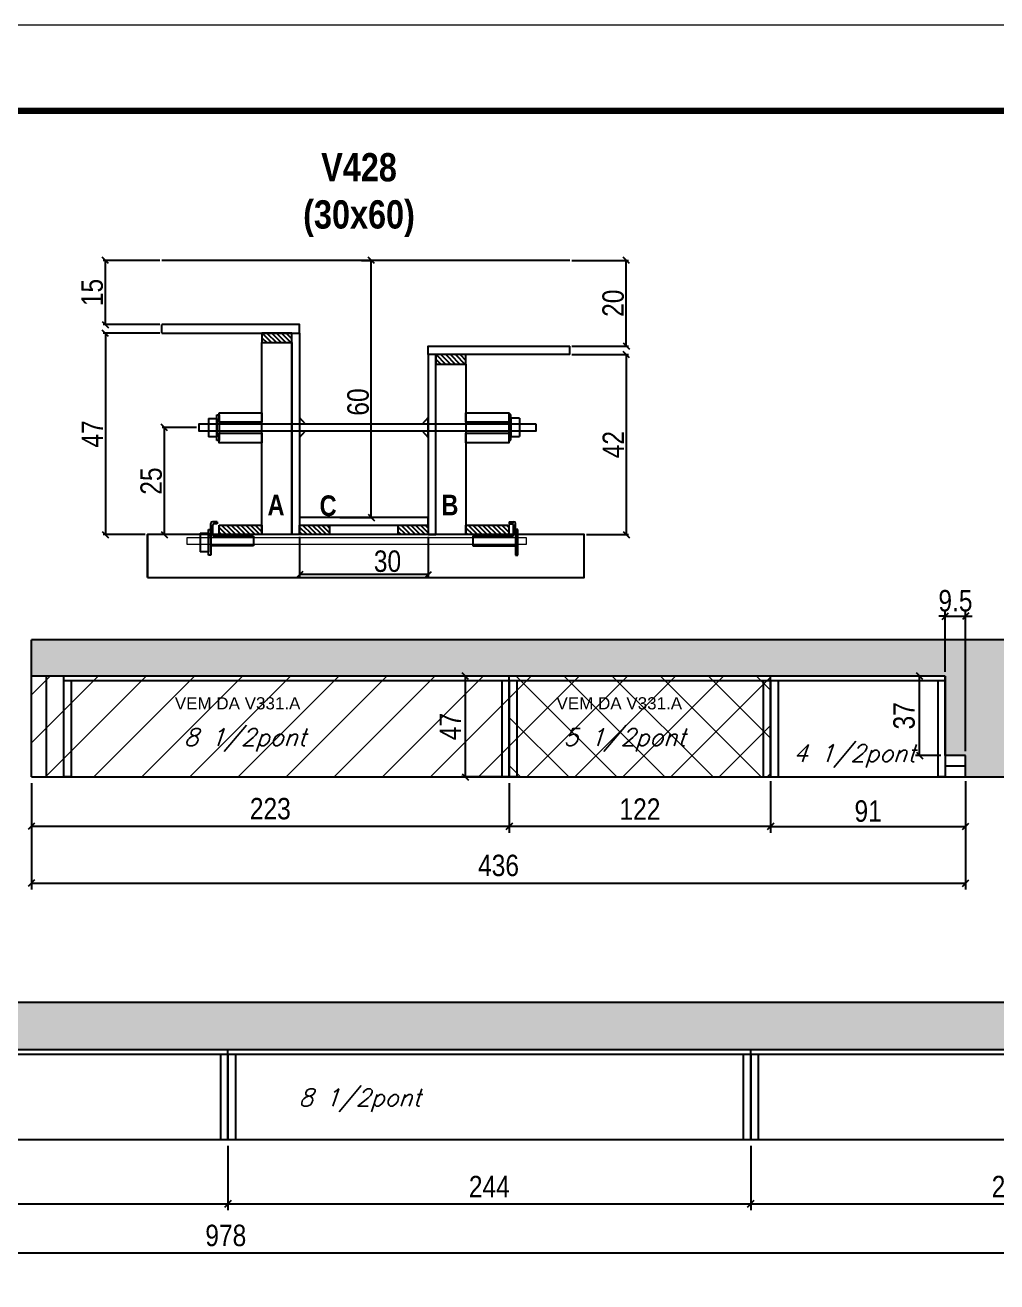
# Model space of a CAD drawing. Extents: x -3394 to 16474, y -5031 to 14397.
# Drawn here: x 6435 to 6889, y 4621 to 5208 of the extents above; entities that cross this region are included whole.
import ezdxf

# ---------------------------------------------------------------- set-up
doc = ezdxf.new("R2010")
doc.units = 0
doc.linetypes.add('DASHED', pattern=[0.75, 0.5, -0.25])
doc.layers.get('0').update_dxf_attribs({"linetype": 'CONTINUOUS'})
doc.layers.get('Defpoints').update_dxf_attribs({"linetype": 'CONTINUOUS'})
for name, color, linetype in [('1HACHURA MADEIRAS', 1, 'CONTINUOUS'), ('barrote', 251, 'CONTINUOUS'), ('COTA', 241, 'CONTINUOUS'), ('detalhes', 4, 'CONTINUOUS'), ('NOMENCLATURA', 7, 'CONTINUOUS'), ('Painéis', 200, 'CONTINUOUS'), ('presilha', 1, 'CONTINUOUS'), ('SARR_2.2x10', 60, 'CONTINUOUS'), ('SARR_2.2x7', 40, 'CONTINUOUS'), ('SARR_3.5x7', 81, 'CONTINUOUS'), ('texto', 7, 'CONTINUOUS'), ('Tubo de PVC', 51, 'CONTINUOUS')]:
    doc.layers.add(name, color=color, linetype=linetype)
for name, color, linetype, lineweight in [('CONCRETO', 251, 'CONTINUOUS', 25), ('Folhas', 255, 'CONTINUOUS', 9), ('Hachura', 251, 'CONTINUOUS', 9), ('REAPROVEITAMENTO', 251, 'CONTINUOUS', 9), ('SARRAFO DE PRESSAO', 251, 'DASHED', 9), ('SCO-___-LAJ', 2, 'CONTINUOUS', 0)]:
    doc.layers.add(name, color=color, linetype=linetype, lineweight=lineweight)
doc.styles.add('ARIAL', font='arial.ttf')
doc.styles.add('COTA TECNICA', font='techl___.ttf', dxfattribs={"height": 10})
doc.styles.add('COTA TECNICA 2X', font='techl___.ttf', dxfattribs={"height": 10})
doc.styles.add('ROMANS', font='romans.shx')
doc.styles.add('TECNICA', font='techb___.ttf', dxfattribs={"height": 10})
doc.dimstyles.new('PAINEL', dxfattribs={"dimtxt": 10, "dimasz": 3, "dimexe": 3, "dimexo": 3, "dimgap": 3, "dimtad": 1, "dimdec": 1, "dimzin": 12, "dimdsep": 46, "dimtxsty": 'COTA TECNICA', "dimblk1": 'OBLIQUE', "dimblk2": 'OBLIQUE', "dimsah": 1, "dimcen": 0.9, "dimclrd": 4, "dimclre": 4, "dimclrt": 240, "dimadec": 1, "dimazin": 3, "dimtfac": 1, "dimtdec": 1, "dimtmove": 0, "dimatfit": 3, "dimfxl": 1, "dimtolj": 1, "dimtzin": 12, "dimarcsym": 0})
doc.dimstyles.new('SECAO', dxfattribs={"dimscale": 0.333333, "dimtxt": 5, "dimasz": 9, "dimexe": 3, "dimexo": 3, "dimgap": 3, "dimtad": 1, "dimdec": 1, "dimlfac": 0.5, "dimzin": 12, "dimdsep": 46, "dimtxsty": 'COTA TECNICA 2X', "dimblk1": 'OBLIQUE', "dimblk2": 'OBLIQUE', "dimsah": 1, "dimcen": 0.9, "dimclrd": 4, "dimclre": 4, "dimclrt": 240, "dimadec": 1, "dimazin": 3, "dimtfac": 1, "dimtdec": 1, "dimtmove": 0, "dimatfit": 3, "dimfxl": 1, "dimtolj": 1, "dimtzin": 12, "dimarcsym": 0})

# ---------------------------------------------------------------- blocks, each defined once
blk = doc.blocks.new('9999999999')
at = {"layer": 'Folhas'}
blk.add_lwpolyline([(98138.98, 34190.21), (99623.98, 34190.21), (99623.98, 35240.21), (98138.98, 35240.21)], close=True, dxfattribs=at)
at = {"layer": 'Folhas', "color": 30, "const_width": 3}
blk.add_lwpolyline([(98213.98, 34230.21), (99583.98, 34230.21), (99583.98, 35200.21), (98213.98, 35200.21)], close=True, dxfattribs=at)
blk = doc.blocks.new('_Oblique')
at = {"color": 0, "linetype": 'ByBlock', "lineweight": -2}
blk.add_line((-0.5, -0.5), (0.5, 0.5), dxfattribs=at)
blk = doc.blocks.new('*D757')
at = {"layer": 'COTA', "color": 4, "lineweight": -2, "transparency": 16777216}
for p, q in [((6563.31, 4969.16), (6563.31, 4950.49)), ((6623.31, 4969.16), (6623.31, 4950.49)), ((6623.31, 4951.49), (6563.31, 4951.49))]:
    blk.add_line(p, q, dxfattribs=at)
at = {"layer": 'Defpoints', "color": 0, "transparency": 16777216}
for p in [(6563.31, 4970.16), (6623.31, 4970.16), (6563.31, 4951.49)]:
    blk.add_point(p, dxfattribs=at)
at = {"layer": 'COTA', "color": 4, "lineweight": -2, "transparency": 16777216, "xscale": 3, "yscale": 3, "zscale": 3, "rotation": 180}
blk.add_blockref('_Oblique', (6563.31, 4951.49), dxfattribs=at)
at = {"layer": 'COTA', "color": 4, "lineweight": -2, "transparency": 16777216, "xscale": 3, "yscale": 3, "zscale": 3}
blk.add_blockref('_Oblique', (6623.31, 4951.49), dxfattribs=at)
at = {"layer": 'COTA', "color": 240, "transparency": 16777216, "insert": (6604.31, 4957.71), "char_height": 10, "attachment_point": 5, "style": 'COTA TECNICA 2X'}
blk.add_mtext('\\A1;30', dxfattribs=at)
blk = doc.blocks.new('PRESILHA METÁLICA 1')
at = {"layer": 'presilha'}
for p, q in [((7.5, 10.64), (7.5, 19.86)), ((12, 21), (8.64, 21)), ((9, 11.57), (9, 18.93)), ((12, 19.5), (9.57, 19.5)), ((12, 21), (12, 19.5)), ((0, 13), (6, 13)), ((0, 13), (0, 0)), ((6, 15.5), (7.5, 15.5)), ((6, -2.5), (6, 15.5)), ((6, 13), (6, 0)), ((7.5, 15.5), (7.5, -2.5)), ((37.5, 11), (9.57, 11)), ((37.5, 11), (37.5, 4.1)), ((6, 0), (0, 0)), ((37.5, 4.1), (7.5, 4.1)), ((7.5, -2.5), (6, -2.5))]:
    blk.add_line(p, q, dxfattribs=at)
for centre, radius, start, end in [((8.64, 19.86), 1.14, 90, 180), ((9.57, 18.93), 0.57, 90, 180), ((9.57, 11.57), 0.57, 180, 270)]:
    blk.add_arc(centre, radius, start, end, dxfattribs=at)
blk = doc.blocks.new('PRESILHA METÁLICA 2')
at = {"layer": 'presilha'}
for p, q in [((-5.25, 23.5), (-5.25, 22)), ((-5.25, 23.5), (-1.89, 23.5)), ((-5.25, 22), (-2.82, 22)), ((-2.25, 14.07), (-2.25, 21.43)), ((-0.75, 14.64), (-0.75, 22.36)), ((0.75, 18), (-0.75, 18)), ((-0.75, 18), (-0.75, 0)), ((0.75, 0), (0.75, 18)), ((-30.75, 13.5), (-30.75, 6.6)), ((-30.75, 13.5), (-2.82, 13.5)), ((-30.75, 6.6), (-0.75, 6.6)), ((-0.75, 0), (0.75, 0))]:
    blk.add_line(p, q, dxfattribs=at)
for centre, radius, start, end in [((-2.82, 21.43), 0.57, 0, 90), ((-1.89, 22.36), 1.14, 0, 90), ((-2.82, 14.07), 0.57, 270, 0)]:
    blk.add_arc(centre, radius, start, end, dxfattribs=at)
blk = doc.blocks.new('*D758')
at = {"layer": 'COTA', "color": 4, "lineweight": -2, "transparency": 16777216}
for p, q in [((6498.01, 5064.16), (6471.66, 5064.16)), ((6472.66, 5064.16), (6472.66, 4970.16)), ((6491.25, 4970.16), (6471.66, 4970.16))]:
    blk.add_line(p, q, dxfattribs=at)
at = {"layer": 'Defpoints', "color": 0, "transparency": 16777216}
for p in [(6499.01, 5064.16), (6472.66, 4970.16), (6492.25, 4970.16)]:
    blk.add_point(p, dxfattribs=at)
at = {"layer": 'COTA', "color": 4, "lineweight": -2, "transparency": 16777216, "xscale": 3, "yscale": 3, "zscale": 3}
for p, rotation in [((6472.66, 5064.16), 90), ((6472.66, 4970.16), 270)]:
    blk.add_blockref('_Oblique', p, dxfattribs=dict(at, rotation=rotation))
at = {"layer": 'COTA', "color": 240, "transparency": 16777216, "insert": (6466.58, 5017.16), "char_height": 10, "attachment_point": 5, "rotation": 90, "style": 'COTA TECNICA 2X'}
blk.add_mtext('\\A1;47', dxfattribs=at)
blk = doc.blocks.new('*D759')
at = {"layer": 'COTA', "color": 4, "lineweight": -2, "transparency": 16777216}
for p, q in [((6592.14, 5098.16), (6597.73, 5098.16)), ((6596.73, 4978.16), (6596.73, 5098.16)), ((6582.03, 4978.16), (6597.73, 4978.16))]:
    blk.add_line(p, q, dxfattribs=at)
at = {"layer": 'Defpoints', "color": 0, "transparency": 16777216}
for p in [(6591.14, 5098.16), (6596.73, 5098.16), (6581.03, 4978.16)]:
    blk.add_point(p, dxfattribs=at)
at = {"layer": 'COTA', "color": 4, "lineweight": -2, "transparency": 16777216, "xscale": 3, "yscale": 3, "zscale": 3}
for p, rotation in [((6596.73, 5098.16), 90), ((6596.73, 4978.16), 270)]:
    blk.add_blockref('_Oblique', p, dxfattribs=dict(at, rotation=rotation))
at = {"layer": 'COTA', "color": 240, "transparency": 16777216, "insert": (6590.63, 5032.05), "char_height": 10, "attachment_point": 5, "rotation": 90, "style": 'COTA TECNICA 2X'}
blk.add_mtext('\\A1;60', dxfattribs=at)
blk = doc.blocks.new('*D760')
at = {"layer": 'COTA', "color": 4, "lineweight": -2, "transparency": 16777216}
for p, q in [((6498.01, 5098.16), (6471.66, 5098.16)), ((6472.66, 5068.16), (6472.66, 5098.16)), ((6498.01, 5068.16), (6471.66, 5068.16))]:
    blk.add_line(p, q, dxfattribs=at)
at = {"layer": 'Defpoints', "color": 0, "transparency": 16777216}
for p in [(6472.66, 5098.16), (6499.01, 5098.16), (6499.01, 5068.16)]:
    blk.add_point(p, dxfattribs=at)
at = {"layer": 'COTA', "color": 4, "lineweight": -2, "transparency": 16777216, "xscale": 3, "yscale": 3, "zscale": 3}
for p, rotation in [((6472.66, 5098.16), 90), ((6472.66, 5068.16), 270)]:
    blk.add_blockref('_Oblique', p, dxfattribs=dict(at, rotation=rotation))
at = {"layer": 'COTA', "color": 240, "transparency": 16777216, "insert": (6466.55, 5083.16), "char_height": 10, "attachment_point": 5, "rotation": 90, "style": 'COTA TECNICA 2X'}
blk.add_mtext('\\A1;15', dxfattribs=at)
blk = doc.blocks.new('*D761')
at = {"layer": 'COTA', "color": 4, "lineweight": -2, "transparency": 16777216}
for p, q in [((6690.41, 5054.16), (6716.77, 5054.16)), ((6715.77, 5054.16), (6715.77, 4970.16)), ((6697.17, 4970.16), (6716.77, 4970.16))]:
    blk.add_line(p, q, dxfattribs=at)
at = {"layer": 'Defpoints', "color": 0, "transparency": 16777216}
for p in [(6689.41, 5054.16), (6696.17, 4970.16), (6715.77, 4970.16)]:
    blk.add_point(p, dxfattribs=at)
at = {"layer": 'COTA', "color": 4, "lineweight": -2, "transparency": 16777216, "xscale": 3, "yscale": 3, "zscale": 3}
for p, rotation in [((6715.77, 5054.16), 90), ((6715.77, 4970.16), 270)]:
    blk.add_blockref('_Oblique', p, dxfattribs=dict(at, rotation=rotation))
at = {"layer": 'COTA', "color": 240, "transparency": 16777216, "insert": (6709.7, 5012.16), "char_height": 10, "attachment_point": 5, "rotation": 90, "style": 'COTA TECNICA 2X'}
blk.add_mtext('\\A1;42', dxfattribs=at)
blk = doc.blocks.new('*D762')
at = {"layer": 'COTA', "color": 4, "lineweight": -2, "transparency": 16777216}
for p, q in [((6690.41, 5098.16), (6716.77, 5098.16)), ((6715.77, 5058.16), (6715.77, 5098.16)), ((6690.41, 5058.16), (6716.77, 5058.16))]:
    blk.add_line(p, q, dxfattribs=at)
at = {"layer": 'Defpoints', "color": 0, "transparency": 16777216}
for p in [(6689.41, 5098.16), (6715.77, 5098.16), (6689.41, 5058.16)]:
    blk.add_point(p, dxfattribs=at)
at = {"layer": 'COTA', "color": 4, "lineweight": -2, "transparency": 16777216, "xscale": 3, "yscale": 3, "zscale": 3}
for p, rotation in [((6715.77, 5098.16), 90), ((6715.77, 5058.16), 270)]:
    blk.add_blockref('_Oblique', p, dxfattribs=dict(at, rotation=rotation))
at = {"layer": 'COTA', "color": 240, "transparency": 16777216, "insert": (6709.67, 5078.16), "char_height": 10, "attachment_point": 5, "rotation": 90, "style": 'COTA TECNICA 2X'}
blk.add_mtext('\\A1;20', dxfattribs=at)
blk = doc.blocks.new('*D763')
at = {"layer": 'COTA', "color": 4, "lineweight": -2, "transparency": 16777216}
for p, q in [((6515.23, 5020.16), (6499.18, 5020.16)), ((6500.18, 4970.16), (6500.18, 5020.16)), ((6524.71, 4970.16), (6499.18, 4970.16))]:
    blk.add_line(p, q, dxfattribs=at)
at = {"layer": 'Defpoints', "color": 0, "transparency": 16777216}
for p in [(6500.18, 5020.16), (6516.23, 5020.16), (6525.71, 4970.16)]:
    blk.add_point(p, dxfattribs=at)
at = {"layer": 'COTA', "color": 4, "lineweight": -2, "transparency": 16777216, "xscale": 3, "yscale": 3, "zscale": 3}
for p, rotation in [((6500.18, 5020.16), 90), ((6500.18, 4970.16), 270)]:
    blk.add_blockref('_Oblique', p, dxfattribs=dict(at, rotation=rotation))
at = {"layer": 'COTA', "color": 240, "transparency": 16777216, "insert": (6494.07, 4995.16), "char_height": 10, "attachment_point": 5, "rotation": 90, "style": 'COTA TECNICA 2X'}
blk.add_mtext('\\A1;25', dxfattribs=at)
blk = doc.blocks.new('*D768')
at = {"layer": 'COTA', "color": 4, "linetype": 'ByBlock', "lineweight": -2, "transparency": 16777216}
for p, q in [((6661.13, 4854.1), (6661.13, 4831.01)), ((6783.13, 4854.1), (6783.13, 4831.01)), ((6783.13, 4834.01), (6661.13, 4834.01))]:
    blk.add_line(p, q, dxfattribs=at)
at = {"layer": 'Defpoints', "color": 0, "linetype": 'ByBlock', "transparency": 16777216}
for p in [(6661.13, 4857.1), (6783.13, 4857.1), (6661.13, 4834.01)]:
    blk.add_point(p, dxfattribs=at)
at = {"layer": 'COTA', "color": 4, "linetype": 'ByBlock', "lineweight": -2, "transparency": 16777216, "xscale": 3, "yscale": 3, "zscale": 3, "rotation": 180}
blk.add_blockref('_Oblique', (6661.13, 4834.01), dxfattribs=at)
at = {"layer": 'COTA', "color": 4, "linetype": 'ByBlock', "lineweight": -2, "transparency": 16777216, "xscale": 3, "yscale": 3, "zscale": 3}
blk.add_blockref('_Oblique', (6783.13, 4834.01), dxfattribs=at)
at = {"layer": 'COTA', "color": 240, "linetype": 'ByBlock', "transparency": 16777216, "insert": (6722.13, 4842.06), "char_height": 10, "attachment_point": 5, "style": 'COTA TECNICA'}
blk.add_mtext('\\A1;122', dxfattribs=at)
blk = doc.blocks.new('*D769')
at = {"layer": 'COTA', "color": 4, "linetype": 'ByBlock', "lineweight": -2, "transparency": 16777216}
for p, q in [((6438.13, 4854.1), (6438.13, 4831.01)), ((6661.13, 4854.1), (6661.13, 4831.01)), ((6661.13, 4834.01), (6438.13, 4834.01))]:
    blk.add_line(p, q, dxfattribs=at)
at = {"layer": 'Defpoints', "color": 0, "linetype": 'ByBlock', "transparency": 16777216}
for p in [(6438.13, 4857.1), (6661.13, 4857.1), (6438.13, 4834.01)]:
    blk.add_point(p, dxfattribs=at)
at = {"layer": 'COTA', "color": 4, "linetype": 'ByBlock', "lineweight": -2, "transparency": 16777216, "xscale": 3, "yscale": 3, "zscale": 3, "rotation": 180}
blk.add_blockref('_Oblique', (6438.13, 4834.01), dxfattribs=at)
at = {"layer": 'COTA', "color": 4, "linetype": 'ByBlock', "lineweight": -2, "transparency": 16777216, "xscale": 3, "yscale": 3, "zscale": 3}
blk.add_blockref('_Oblique', (6661.13, 4834.01), dxfattribs=at)
at = {"layer": 'COTA', "color": 240, "linetype": 'ByBlock', "transparency": 16777216, "insert": (6549.63, 4842.22), "char_height": 10, "attachment_point": 5, "style": 'COTA TECNICA'}
blk.add_mtext('\\A1;223', dxfattribs=at)
blk = doc.blocks.new('*D774')
at = {"layer": 'COTA', "color": 4, "lineweight": -2, "transparency": 16777216}
for p, q in [((6438.13, 4854.1), (6438.13, 4804.51)), ((6874.13, 4854.1), (6874.13, 4804.51)), ((6438.13, 4807.51), (6874.13, 4807.51))]:
    blk.add_line(p, q, dxfattribs=at)
at = {"layer": 'Defpoints', "color": 0, "transparency": 16777216}
for p in [(6438.13, 4857.1), (6874.13, 4857.1), (6874.13, 4807.51)]:
    blk.add_point(p, dxfattribs=at)
at = {"layer": 'COTA', "color": 4, "lineweight": -2, "transparency": 16777216, "xscale": 3, "yscale": 3, "zscale": 3, "rotation": 180}
blk.add_blockref('_Oblique', (6438.13, 4807.51), dxfattribs=at)
at = {"layer": 'COTA', "color": 4, "lineweight": -2, "transparency": 16777216, "xscale": 3, "yscale": 3, "zscale": 3}
blk.add_blockref('_Oblique', (6874.13, 4807.51), dxfattribs=at)
at = {"layer": 'COTA', "color": 240, "transparency": 16777216, "insert": (6656.13, 4815.72), "char_height": 10, "attachment_point": 5, "style": 'COTA TECNICA'}
blk.add_mtext('\\A1;436', dxfattribs=at)
blk = doc.blocks.new('*D772')
at = {"layer": 'COTA', "color": 4, "linetype": 'Continuous', "lineweight": -2, "transparency": 16777216}
for p, q in [((6659.13, 4904.1), (6638.67, 4904.1)), ((6640.67, 4857.1), (6640.67, 4904.1)), ((6659.13, 4857.1), (6638.67, 4857.1))]:
    blk.add_line(p, q, dxfattribs=at)
at = {"layer": 'Defpoints', "color": 0, "linetype": 'Continuous', "transparency": 16777216}
for p in [(6640.67, 4904.1), (6661.13, 4904.1), (6661.13, 4857.1)]:
    blk.add_point(p, dxfattribs=at)
at = {"layer": 'COTA', "color": 4, "linetype": 'Continuous', "lineweight": -2, "transparency": 16777216, "xscale": 3, "yscale": 3, "zscale": 3}
for p, rotation in [((6640.67, 4904.1), 90), ((6640.67, 4857.1), 270)]:
    blk.add_blockref('_Oblique', p, dxfattribs=dict(at, rotation=rotation))
at = {"layer": 'COTA', "color": 240, "linetype": 'Continuous', "transparency": 16777216, "insert": (6633.59, 4880.6), "char_height": 10, "attachment_point": 5, "rotation": 90, "style": 'COTA TECNICA'}
blk.add_mtext('\\A1;47', dxfattribs=at)
blk = doc.blocks.new('*D778')
at = {"layer": 'COTA', "color": 4, "linetype": 'Continuous', "lineweight": -2, "transparency": 16777216}
for p, q in [((6864.63, 4906.1), (6864.63, 4934.12)), ((6874.13, 4869.1), (6874.13, 4934.12)), ((6864.63, 4932.12), (6861.63, 4932.12)), ((6864.63, 4932.12), (6874.13, 4932.12)), ((6874.13, 4932.12), (6877.13, 4932.12))]:
    blk.add_line(p, q, dxfattribs=at)
at = {"layer": 'Defpoints', "color": 0, "linetype": 'Continuous', "transparency": 16777216}
for p in [(6874.13, 4932.12), (6864.63, 4904.1), (6874.13, 4867.1)]:
    blk.add_point(p, dxfattribs=at)
at = {"layer": 'COTA', "color": 4, "linetype": 'Continuous', "lineweight": -2, "transparency": 16777216, "xscale": 3, "yscale": 3, "zscale": 3}
blk.add_blockref('_Oblique', (6864.63, 4932.12), dxfattribs=at)
at = {"layer": 'COTA', "color": 4, "linetype": 'Continuous', "lineweight": -2, "transparency": 16777216, "xscale": 3, "yscale": 3, "zscale": 3, "rotation": 180}
blk.add_blockref('_Oblique', (6874.13, 4932.12), dxfattribs=at)
at = {"layer": 'COTA', "color": 240, "linetype": 'Continuous', "transparency": 16777216, "insert": (6869.38, 4939.26), "char_height": 10, "attachment_point": 5, "style": 'COTA TECNICA'}
blk.add_mtext('\\A1;9.5', dxfattribs=at)
blk = doc.blocks.new('*D787')
at = {"layer": 'COTA', "color": 4, "linetype": 'Continuous', "lineweight": -2, "transparency": 16777216}
for p, q in [((6862.63, 4904.1), (6850.66, 4904.1)), ((6852.66, 4867.1), (6852.66, 4904.1)), ((6862.63, 4867.1), (6850.66, 4867.1))]:
    blk.add_line(p, q, dxfattribs=at)
at = {"layer": 'Defpoints', "color": 0, "linetype": 'Continuous', "transparency": 16777216}
for p in [(6852.66, 4904.1), (6864.63, 4904.1), (6864.63, 4867.1)]:
    blk.add_point(p, dxfattribs=at)
at = {"layer": 'COTA', "color": 4, "linetype": 'Continuous', "lineweight": -2, "transparency": 16777216, "xscale": 3, "yscale": 3, "zscale": 3}
for p, rotation in [((6852.66, 4904.1), 90), ((6852.66, 4867.1), 270)]:
    blk.add_blockref('_Oblique', p, dxfattribs=dict(at, rotation=rotation))
at = {"layer": 'COTA', "color": 240, "linetype": 'Continuous', "transparency": 16777216, "insert": (6845.44, 4885.6), "char_height": 10, "attachment_point": 5, "rotation": 90, "style": 'COTA TECNICA'}
blk.add_mtext('\\A1;37', dxfattribs=at)
blk = doc.blocks.new('*D790')
at = {"layer": 'COTA', "color": 4, "linetype": 'ByBlock', "lineweight": -2, "transparency": 16777216}
for p, q in [((6285.85, 4684.94), (6285.85, 4654.84)), ((6529.85, 4684.94), (6529.85, 4654.84)), ((6285.85, 4657.84), (6529.85, 4657.84))]:
    blk.add_line(p, q, dxfattribs=at)
at = {"layer": 'Defpoints', "color": 0, "linetype": 'ByBlock', "transparency": 16777216}
for p in [(6285.85, 4687.94), (6529.85, 4687.94), (6529.85, 4657.84)]:
    blk.add_point(p, dxfattribs=at)
at = {"layer": 'COTA', "color": 4, "linetype": 'ByBlock', "lineweight": -2, "transparency": 16777216, "xscale": 3, "yscale": 3, "zscale": 3, "rotation": 180}
blk.add_blockref('_Oblique', (6285.85, 4657.84), dxfattribs=at)
at = {"layer": 'COTA', "color": 4, "linetype": 'ByBlock', "lineweight": -2, "transparency": 16777216, "xscale": 3, "yscale": 3, "zscale": 3}
blk.add_blockref('_Oblique', (6529.85, 4657.84), dxfattribs=at)
at = {"layer": 'COTA', "color": 240, "linetype": 'ByBlock', "transparency": 16777216, "insert": (6407.85, 4665.91), "char_height": 10, "attachment_point": 5, "style": 'COTA TECNICA'}
blk.add_mtext('\\A1;244', dxfattribs=at)
blk = doc.blocks.new('*D791')
at = {"layer": 'COTA', "color": 4, "linetype": 'ByBlock', "lineweight": -2, "transparency": 16777216}
for p, q in [((6039.85, 4684.94), (6039.85, 4631.92)), ((7017.85, 4684.94), (7017.85, 4631.92)), ((6039.85, 4634.92), (7017.85, 4634.92))]:
    blk.add_line(p, q, dxfattribs=at)
at = {"layer": 'Defpoints', "color": 0, "linetype": 'ByBlock', "transparency": 16777216}
for p in [(6039.85, 4687.94), (7017.85, 4687.94), (7017.85, 4634.92)]:
    blk.add_point(p, dxfattribs=at)
at = {"layer": 'COTA', "color": 4, "linetype": 'ByBlock', "lineweight": -2, "transparency": 16777216, "xscale": 3, "yscale": 3, "zscale": 3, "rotation": 180}
blk.add_blockref('_Oblique', (6039.85, 4634.92), dxfattribs=at)
at = {"layer": 'COTA', "color": 4, "linetype": 'ByBlock', "lineweight": -2, "transparency": 16777216, "xscale": 3, "yscale": 3, "zscale": 3}
blk.add_blockref('_Oblique', (7017.85, 4634.92), dxfattribs=at)
at = {"layer": 'COTA', "color": 240, "linetype": 'ByBlock', "transparency": 16777216, "insert": (6528.85, 4643.03), "char_height": 10, "attachment_point": 5, "style": 'COTA TECNICA'}
blk.add_mtext('\\A1;978', dxfattribs=at)
blk = doc.blocks.new('*D792')
at = {"layer": 'COTA', "color": 4, "linetype": 'ByBlock', "lineweight": -2, "transparency": 16777216}
for p, q in [((6773.85, 4684.94), (6773.85, 4654.84)), ((7017.85, 4672.69), (7017.85, 4654.84)), ((6773.85, 4657.84), (7017.85, 4657.84))]:
    blk.add_line(p, q, dxfattribs=at)
at = {"layer": 'Defpoints', "color": 0, "linetype": 'ByBlock', "transparency": 16777216}
for p in [(6773.85, 4687.94), (7017.85, 4675.69), (7017.85, 4657.84)]:
    blk.add_point(p, dxfattribs=at)
at = {"layer": 'COTA', "color": 4, "linetype": 'ByBlock', "lineweight": -2, "transparency": 16777216, "xscale": 3, "yscale": 3, "zscale": 3, "rotation": 180}
blk.add_blockref('_Oblique', (6773.85, 4657.84), dxfattribs=at)
at = {"layer": 'COTA', "color": 4, "linetype": 'ByBlock', "lineweight": -2, "transparency": 16777216, "xscale": 3, "yscale": 3, "zscale": 3}
blk.add_blockref('_Oblique', (7017.85, 4657.84), dxfattribs=at)
at = {"layer": 'COTA', "color": 240, "linetype": 'ByBlock', "transparency": 16777216, "insert": (6895.85, 4665.91), "char_height": 10, "attachment_point": 5, "style": 'COTA TECNICA'}
blk.add_mtext('\\A1;244', dxfattribs=at)
blk = doc.blocks.new('*D793')
at = {"layer": 'COTA', "color": 4, "linetype": 'ByBlock', "lineweight": -2, "transparency": 16777216}
for p, q in [((6529.85, 4684.94), (6529.85, 4654.84)), ((6773.85, 4684.94), (6773.85, 4654.84)), ((6529.85, 4657.84), (6773.85, 4657.84))]:
    blk.add_line(p, q, dxfattribs=at)
at = {"layer": 'Defpoints', "color": 0, "linetype": 'ByBlock', "transparency": 16777216}
for p in [(6529.85, 4687.94), (6773.85, 4687.94), (6773.85, 4657.84)]:
    blk.add_point(p, dxfattribs=at)
at = {"layer": 'COTA', "color": 4, "linetype": 'ByBlock', "lineweight": -2, "transparency": 16777216, "xscale": 3, "yscale": 3, "zscale": 3, "rotation": 180}
blk.add_blockref('_Oblique', (6529.85, 4657.84), dxfattribs=at)
at = {"layer": 'COTA', "color": 4, "linetype": 'ByBlock', "lineweight": -2, "transparency": 16777216, "xscale": 3, "yscale": 3, "zscale": 3}
blk.add_blockref('_Oblique', (6773.85, 4657.84), dxfattribs=at)
at = {"layer": 'COTA', "color": 240, "linetype": 'ByBlock', "transparency": 16777216, "insert": (6651.85, 4665.91), "char_height": 10, "attachment_point": 5, "style": 'COTA TECNICA'}
blk.add_mtext('\\A1;244', dxfattribs=at)
blk = doc.blocks.new('*D809')
at = {"layer": 'COTA', "color": 4, "linetype": 'Continuous', "lineweight": -2, "transparency": 16777216}
for p, q in [((6783.13, 4855.1), (6783.13, 4832.01)), ((6874.13, 4855.1), (6874.13, 4832.01)), ((6783.13, 4834.01), (6874.13, 4834.01))]:
    blk.add_line(p, q, dxfattribs=at)
at = {"layer": 'Defpoints', "color": 0, "linetype": 'Continuous', "transparency": 16777216}
for p in [(6783.13, 4857.1), (6874.13, 4857.1), (6874.13, 4834.01)]:
    blk.add_point(p, dxfattribs=at)
at = {"layer": 'COTA', "color": 4, "linetype": 'Continuous', "lineweight": -2, "transparency": 16777216, "xscale": 3, "yscale": 3, "zscale": 3, "rotation": 180}
blk.add_blockref('_Oblique', (6783.13, 4834.01), dxfattribs=at)
at = {"layer": 'COTA', "color": 4, "linetype": 'Continuous', "lineweight": -2, "transparency": 16777216, "xscale": 3, "yscale": 3, "zscale": 3}
blk.add_blockref('_Oblique', (6874.13, 4834.01), dxfattribs=at)
at = {"layer": 'COTA', "color": 240, "linetype": 'Continuous', "transparency": 16777216, "insert": (6828.63, 4841.09), "char_height": 10, "attachment_point": 5, "style": 'COTA TECNICA'}
blk.add_mtext('\\A1;91', dxfattribs=at)

msp = doc.modelspace()

# ---------------------------------------------------------------- hatches: boundary and pattern name
at = {"layer": 'COTA', "linetype": 'Continuous'}
h = msp.add_hatch(dxfattribs=at)
h.set_pattern_fill('AR-CONC', color=256, scale=0.05)
h.set_pattern_definition([(50, (0, 994.159), (9.1092334, -0.796954), [0.9525, -10.4775]), (355, (0, 994.159), (-1.762171, 9.552842), [0.762, -8.382029]), (100.45144, (0.759, 994.093), (7.347062, 8.755888), [0.8095, -8.904512]), (46.1842, (0, 996.699), (13.553952, -2.102116), [1.42875, -15.71625]), (96.63556, (1.13, 996.524), (11.870207, 12.371306), [1.21425, -13.35678]), (351.18415, (0, 996.699), (11.870207, 12.371306), [1.142998, -12.572987]), (21, (1.27, 996.064), (7.5807196, -5.11326), [0.9525, -10.4775]), (326, (1.27, 996.064), (3.090101, 9.209398), [0.762, -8.382]), (71.45144, (1.902, 995.638), (10.670821, 4.096138), [0.8095, -8.904497]), (37.5, (0, 994.1592), (0.1544302, 4.227752), [0, -8.2804, 0, -8.509, 0, -8.41375]), (7.5, (0, 994.1592), (3.3409831, 5.0090287), [0, -4.8514, 0, -8.0899, 0, -3.20675]), (327.5, (-2.832, 994.1592), (6.7795298, -0.2864372), [0, -3.175, 0, -9.906, 0, -13.1445]), (317.5, (-4.102, 994.159), (7.406459, 1.2713246), [0, -4.1275, 0, -6.5786, 0, -9.3345])])
h.paths.add_polyline_path([(6912.35, 4904.1), (7183.85, 4904.1), (7183.85, 4921.1), (6438.13, 4921.1), (6438.13, 4904.1), (6864.63, 4904.1), (6864.63, 4867.1), (6874.13, 4867.1), (6874.13, 4857.1), (6902.85, 4857.1), (6902.85, 4867.1), (6912.35, 4867.1)])
h = msp.add_hatch(dxfattribs=at)
h.set_pattern_fill('AR-CONC', color=256, scale=0.05)
h.set_pattern_definition([(50, (0, 1035.7086), (9.1092334, -0.796954), [0.9525, -10.4775]), (355, (0, 1035.709), (-1.762171, 9.552842), [0.762, -8.382029]), (100.45144, (0.759, 1035.642), (7.347062, 8.755888), [0.8095, -8.904512]), (46.1842, (0, 1038.249), (13.553952, -2.102116), [1.42875, -15.71625]), (96.63556, (1.13, 1038.073), (11.870207, 12.371306), [1.21425, -13.35678]), (351.18415, (0, 1038.249), (11.870207, 12.371306), [1.142998, -12.572987]), (21, (1.27, 1037.6136), (7.5807196, -5.11326), [0.9525, -10.4775]), (326, (1.27, 1037.614), (3.090101, 9.209398), [0.762, -8.382]), (71.45144, (1.902, 1037.1875), (10.670821, 4.096138), [0.8095, -8.904497]), (37.5, (0, 1035.7086), (0.1544302, 4.227752), [0, -8.2804, 0, -8.509, 0, -8.41375]), (7.5, (0, 1035.7086), (3.340983, 5.0090287), [0, -4.8514, 0, -8.0899, 0, -3.20675]), (327.5, (-2.832, 1035.7086), (6.7795298, -0.2864372), [0, -3.175, 0, -9.906, 0, -13.1445]), (317.5, (-4.102, 1035.7086), (7.406459, 1.2713246), [0, -4.1275, 0, -6.5786, 0, -9.3345])])
h.paths.add_polyline_path([(6039.85, 4751.94), (6039.85, 4729.94), (7017.85, 4729.94), (7017.85, 4751.94)])
at = {"layer": 'Hachura', "linetype": 'ByBlock'}
h = msp.add_hatch(dxfattribs=at)
h.set_pattern_fill('ANSI37', color=256, scale=5)
h.set_pattern_definition([(45, (0, 994.16), (-11.22532, 11.22532), []), (135, (0, 994.16), (-11.22532, -11.22532), [])])
h.paths.add_polyline_path([(6783.13, 4857.1), (6783.13, 4904.1), (6661.13, 4904.1), (6661.13, 4857.1)])
at = {"layer": 'REAPROVEITAMENTO', "linetype": 'Continuous'}
h = msp.add_hatch(dxfattribs=at)
h.set_pattern_fill('ANSI31', color=256, scale=5)
h.set_pattern_definition([(45, (0, 994.16), (-11.22532, 11.22532), [])])
h.paths.add_polyline_path([(6661.13, 4857.1), (6661.13, 4904.1), (6438.13, 4904.1), (6438.13, 4857.1)])
at = {"layer": 'SARR_2.2x10'}
h = msp.add_hatch(dxfattribs=at)
h.set_pattern_fill('ANSI31', color=256, scale=0.5, angle=90)
h.set_pattern_definition([(135, (39623.5331, -118542.009), (-1.122532015, -1.122532015), [])])
h.paths.add_polyline_path([(6525.71, 4974.56), (6525.71, 4970.16), (6545.71, 4970.16), (6545.71, 4974.56)])
h = msp.add_hatch(dxfattribs=at)
h.set_pattern_fill('ANSI31', color=256, scale=0.5, angle=90)
h.set_pattern_definition([(135, (39758.7331, -118542.009), (-1.122532015, -1.122532015), [])])
h.paths.add_polyline_path([(6640.91, 4974.56), (6640.91, 4970.16), (6660.91, 4970.16), (6660.91, 4974.56)])
at = {"layer": 'SARR_2.2x7'}
h = msp.add_hatch(dxfattribs=at)
h.set_pattern_fill('ANSI31', color=256, scale=0.5, angle=90)
h.set_pattern_definition([(135, (39568.3331, -118452.409), (-1.122532015, -1.122532015), [])])
h.paths.add_polyline_path([(6545.71, 5064.16), (6545.71, 5059.76), (6559.71, 5059.76), (6559.71, 5064.16)])
h = msp.add_hatch(dxfattribs=at)
h.set_pattern_fill('ANSI31', color=256, scale=0.5, angle=90)
h.set_pattern_definition([(135, (39649.5331, -118462.409), (-1.122532015, -1.122532015), [])])
h.paths.add_polyline_path([(6626.91, 5054.16), (6626.91, 5049.76), (6640.91, 5049.76), (6640.91, 5054.16)])
h = msp.add_hatch(dxfattribs=at)
h.set_pattern_fill('ANSI31', color=256, scale=0.5, angle=90)
h.set_pattern_definition([(135, (39751.1331, -118542.009), (-1.122532015, -1.122532015), [])])
h.paths.add_polyline_path([(6563.31, 4974.56), (6563.31, 4970.16), (6577.31, 4970.16), (6577.31, 4974.56)])
h = msp.add_hatch(dxfattribs=at)
h.set_pattern_fill('ANSI31', color=256, scale=0.5, angle=90)
h.set_pattern_definition([(135, (39797.1331, -118542.009), (-1.122532015, -1.122532015), [])])
h.paths.add_polyline_path([(6609.31, 4974.56), (6609.31, 4970.16), (6623.31, 4970.16), (6623.31, 4974.56)])

# ---------------------------------------------------------------- linework, layer by layer
at = {"layer": '1HACHURA MADEIRAS', "elevation": 0}
for points in [[(6525.71, 5027.07), (6545.71, 5027.07), (6545.71, 5022.67), (6525.71, 5022.67)], [(6640.91, 5027.07), (6660.91, 5027.07), (6660.91, 5022.67), (6640.91, 5022.67)], [(6525.71, 5017.47), (6545.71, 5017.47), (6545.71, 5013.07), (6525.71, 5013.07)], [(6640.91, 5017.47), (6660.91, 5017.47), (6660.91, 5013.07), (6640.91, 5013.07)]]:
    msp.add_lwpolyline(points, close=True, dxfattribs=at)
at = {"layer": 'barrote', "elevation": 0}
msp.add_lwpolyline([(6492.25, 4950.16), (6696.17, 4950.16), (6696.17, 4970.16), (6492.25, 4970.16)], close=True, dxfattribs=at)
at = {"layer": 'CONCRETO', "linetype": 'Continuous'}
msp.add_line((6689.41, 5098.16), (6499.01, 5098.16), dxfattribs=at)
at = {"layer": 'COTA', "linetype": 'ByBlock'}
msp.add_line((7183.85, 4921.1), (6438.13, 4921.1), dxfattribs=at)
at = {"layer": 'COTA', "linetype": 'Continuous'}
for p, q in [((6874.13, 4857.1), (6902.85, 4857.1)), ((6039.85, 4751.94), (7017.85, 4751.94))]:
    msp.add_line(p, q, dxfattribs=at)
at = {"layer": 'detalhes', "color": 250}
msp.add_line((6492.25, 4950.16), (6492.25, 4970.16), dxfattribs=at)
at = {"layer": 'Painéis', "linetype": 'Continuous'}
for p, q in [((6499.01, 5064.16), (6499.01, 5068.16)), ((6689.41, 5054.16), (6689.41, 5058.16)), ((6438.13, 4904.1), (6438.13, 4921.1))]:
    msp.add_line(p, q, dxfattribs=at)
at = {"layer": 'Painéis', "linetype": 'ByBlock'}
for p, q in [((6864.63, 4904.1), (6438.13, 4904.1)), ((6438.13, 4857.1), (6438.13, 4904.1)), ((6661.13, 4857.1), (6661.13, 4904.1)), ((6783.13, 4857.1), (6783.13, 4904.1)), ((6864.63, 4867.1), (6864.63, 4904.1)), ((6874.13, 4867.1), (6864.63, 4867.1)), ((6874.13, 4857.1), (6874.13, 4867.1)), ((6438.13, 4857.1), (6874.13, 4857.1)), ((6039.85, 4729.94), (7017.85, 4729.94)), ((6529.85, 4687.94), (6529.85, 4729.94)), ((6773.85, 4687.94), (6773.85, 4729.94)), ((6039.85, 4687.94), (7017.85, 4687.94))]:
    msp.add_line(p, q, dxfattribs=at)
at = {"layer": 'Painéis', "linetype": 'Continuous', "elevation": 0}
for points in [[(6499.01, 5064.16), (6563.31, 5064.16), (6563.31, 5068.16), (6499.01, 5068.16)], [(6689.41, 5054.16), (6623.31, 5054.16), (6623.31, 5058.16), (6689.41, 5058.16)]]:
    msp.add_lwpolyline(points, dxfattribs=at)
for points in [[(6559.71, 4970.16), (6559.71, 5064.16), (6563.31, 5064.16), (6563.31, 4970.16)], [(6626.91, 4970.16), (6626.91, 5054.16), (6623.31, 5054.16), (6623.31, 4970.16)], [(6623.31, 4978.16), (6563.31, 4978.16), (6563.31, 4974.56), (6623.31, 4974.56)]]:
    msp.add_lwpolyline(points, close=True, dxfattribs=at)
at = {"layer": 'presilha'}
for p, q in [((6520.71, 5024.4, 0), (6524.71, 5024.4, 0)), ((6520.71, 5024.4, 0), (6520.71, 5015.74, 0)), ((6524.71, 5026.07, 0), (6525.71, 5026.07, 0)), ((6524.71, 5014.07, 0), (6524.71, 5026.07, 0)), ((6524.71, 5024.4, 0), (6524.71, 5015.74, 0)), ((6525.71, 5026.07, 0), (6525.71, 5014.07, 0)), ((6661.91, 5026.26), (6660.91, 5026.26)), ((6660.91, 5026.26), (6660.91, 5014.26)), ((6661.91, 5014.26), (6661.91, 5026.26)), ((6665.91, 5024.59), (6661.91, 5024.59)), ((6661.91, 5024.59), (6661.91, 5015.93)), ((6665.91, 5024.59), (6665.91, 5015.93)), ((6524.71, 5015.74, 0), (6520.71, 5015.74, 0)), ((6661.91, 5015.93), (6665.91, 5015.93)), ((6525.71, 5014.07, 0), (6524.71, 5014.07, 0)), ((6660.91, 5014.26), (6661.91, 5014.26))]:
    msp.add_line(p, q, dxfattribs=at)
at = {"layer": 'presilha', "elevation": 0}
msp.add_lwpolyline([(6673.69, 5021.66), (6516.23, 5021.66), (6516.23, 5018.66), (6673.69, 5018.66)], close=True, dxfattribs=at)
at = {"layer": 'SARR_2.2x10', "linetype": 'Continuous'}
msp.add_line((6874.13, 4862.1), (6864.63, 4862.1), dxfattribs=at)
at = {"layer": 'SARR_2.2x10', "elevation": 0}
for points in [[(6525.71, 4974.56), (6545.71, 4974.56), (6545.71, 4970.16), (6525.71, 4970.16)], [(6640.91, 4974.56), (6660.91, 4974.56), (6660.91, 4970.16), (6640.91, 4970.16)]]:
    msp.add_lwpolyline(points, close=True, dxfattribs=at)
at = {"layer": 'SARR_2.2x7', "linetype": 'Continuous'}
for p, q in [((6445.13, 4857.1), (6445.13, 4904.1)), ((6661.13, 4901.9), (6453.13, 4901.9)), ((6783.13, 4901.9), (6661.13, 4901.9)), ((6864.63, 4901.9), (6783.13, 4901.9)), ((6285.85, 4727.74), (6529.85, 4727.74)), ((6529.85, 4727.74), (6773.85, 4727.74)), ((6773.85, 4727.74), (7017.85, 4727.74))]:
    msp.add_line(p, q, dxfattribs=at)
at = {"layer": 'SARR_2.2x7', "elevation": 0}
for points in [[(6559.71, 5064.16), (6545.71, 5064.16), (6545.71, 5059.76), (6559.71, 5059.76)], [(6640.91, 5054.16), (6626.91, 5054.16), (6626.91, 5049.76), (6640.91, 5049.76)], [(6563.31, 4974.56), (6577.31, 4974.56), (6577.31, 4970.16), (6563.31, 4970.16)], [(6609.31, 4974.56), (6623.31, 4974.56), (6623.31, 4970.16), (6609.31, 4970.16)]]:
    msp.add_lwpolyline(points, close=True, dxfattribs=at)
at = {"layer": 'SARR_3.5x7'}
for p, q in [((6453.13, 4904.1), (6453.13, 4857.1)), ((6864.63, 4904.1), (6864.63, 4857.1)), ((6456.63, 4901.9), (6456.63, 4857.1)), ((6657.63, 4901.9), (6657.63, 4857.1)), ((6661.13, 4901.9), (6661.13, 4857.1)), ((6664.63, 4901.9), (6664.63, 4857.1)), ((6779.63, 4901.9), (6779.63, 4857.1)), ((6783.13, 4901.9), (6783.13, 4857.1)), ((6786.63, 4901.9), (6786.63, 4857.1)), ((6861.13, 4901.9), (6861.13, 4857.1)), ((6456.63, 4857.1), (6453.13, 4857.1)), ((6661.13, 4857.1), (6657.63, 4857.1)), ((6664.63, 4857.1), (6661.13, 4857.1)), ((6864.63, 4857.1), (6861.13, 4857.1)), ((6526.35, 4727.74), (6526.35, 4687.94)), ((6529.85, 4727.74), (6529.85, 4687.94)), ((6533.35, 4727.74), (6533.35, 4687.94)), ((6770.35, 4727.74), (6770.35, 4687.94)), ((6773.85, 4727.74), (6773.85, 4687.94)), ((6777.35, 4727.74), (6777.35, 4687.94)), ((6526.35, 4687.94), (6529.85, 4687.94)), ((6529.85, 4687.94), (6533.35, 4687.94)), ((6770.35, 4687.94), (6773.85, 4687.94)), ((6773.85, 4687.94), (6777.35, 4687.94))]:
    msp.add_line(p, q, dxfattribs=at)
at = {"layer": 'SARR_3.5x7', "elevation": 0}
for points in [[(6545.71, 5059.76), (6559.71, 5059.76), (6559.71, 4970.16), (6545.71, 4970.16)], [(6626.91, 5049.76), (6640.91, 5049.76), (6640.91, 4970.16), (6626.91, 4970.16)]]:
    msp.add_lwpolyline(points, close=True, dxfattribs=at)
at = {"layer": 'SCO-___-LAJ', "color": 1, "elevation": 0}
msp.add_lwpolyline([(6510.86, 4968.83), (6669.02, 4968.83), (6669.02, 4965.63), (6510.86, 4965.63)], close=True, dxfattribs=at)
at = {"layer": 'Tubo de PVC', "elevation": 0}
msp.add_lwpolyline([(6563.31, 5024.9), (6563.31, 5015.42), (6566.11, 5018.57), (6620.51, 5018.57), (6623.31, 5015.42), (6623.31, 5024.9), (6620.51, 5021.75), (6566.11, 5021.75)], close=True, dxfattribs=at)

# ---------------------------------------------------------------- block references
at = {"layer": 'presilha', "xscale": 0.6666666666666666, "yscale": 0.6666666666666666, "zscale": 0.6666666666666666}
for name, p in [('PRESILHA METÁLICA 1', (6516.84, 4962.19)), ('PRESILHA METÁLICA 2', (6664.59, 4960.53))]:
    msp.add_blockref(name, p, dxfattribs=at)
at = {"layer": 'SARRAFO DE PRESSAO', "color": 6, "linetype": 'ByBlock'}
msp.add_blockref('9999999999', (-92281.77, -30032.25), dxfattribs=at)

# ---------------------------------------------------------------- texts
at = {"layer": 'detalhes', "style": 'TECNICA'}
for s, p in [('A', (6548.33, 4979.18)), ('C', (6572.63, 4978.87)), ('B', (6629.46, 4979.18))]:
    msp.add_text(s, height=9.6, dxfattribs=at).set_placement(p)
at = {"layer": 'NOMENCLATURA', "linetype": 'Continuous', "style": 'ARIAL'}
for p in [(6505.07, 4888.61), (6683.2, 4888.61)]:
    msp.add_text('VEM DA V331.A', height=5.6753, dxfattribs=at).set_placement(p)
at = {"layer": 'NOMENCLATURA', "insert": (6591.03, 5148.23), "char_height": 13.2, "attachment_point": 2, "style": 'TECNICA'}
msp.add_mtext_dynamic_manual_height_columns('V428\\P(30x60)', width=13.2, gutter_width=1, heights=[0], dxfattribs=at)
at = {"layer": 'texto', "color": 2, "char_height": 8, "attachment_point": 5, "style": 'ROMANS'}
for s, insert in [('{\\Q19;\\C256;8 1/2pont}', (6537.79, 4874.32)), ('{\\Q19;\\C256;5 1/2pont}', (6714.96, 4874.32)), ('{\\Q19;\\C256;4 1/2pont}', (6822.22, 4866.86)), ('{\\Q19;\\C256;8 1/2pont}', (6591.35, 4706.16))]:
    msp.add_mtext(s, dxfattribs=dict(at, insert=insert))

# ---------------------------------------------------------------- dimensions: what is measured, and where the dimension line sits
at = {"layer": 'COTA'}
for base, p1, p2, angle, picture, middle in [((6472.66, 5098.16), (6499.01, 5068.16), (6499.01, 5098.16), 90, '*D760', (6472.66, 5083.16)), ((6596.73, 5098.16), (6581.03, 4978.16), (6591.14, 5098.16), 90, '*D759', (6596.73, 5032.05)), ((6715.77, 5098.16), (6689.41, 5058.16), (6689.41, 5098.16), 90, '*D762', (6715.77, 5078.16)), ((6563.31, 4951.49, 0), (6623.31, 4970.16), (6563.31, 4970.16), 180, '*D757', (6604.31, 4951.49, 0))]:
    dim = msp.add_linear_dim(base=base, p1=p1, p2=p2, angle=angle, dimstyle='SECAO', dxfattribs=at)
    dim.commit()
    dim.dimension.update_dxf_attribs({"geometry": picture, "text_midpoint": middle, "dimtype": 160})
for base, p1, p2, picture, middle in [((6472.66, 4970.16), (6499.01, 5064.16), (6492.25, 4970.16), '*D758', (6466.58, 5017.16)), ((6715.77, 4970.16), (6689.41, 5054.16), (6696.17, 4970.16), '*D761', (6709.7, 5012.16)), ((6500.18, 5020.16), (6525.71, 4970.16), (6516.23, 5020.16), '*D763', (6494.07, 4995.16))]:
    dim = msp.add_linear_dim(base=base, p1=p1, p2=p2, angle=90, dimstyle='SECAO', dxfattribs=at)
    dim.commit()
    dim.dimension.update_dxf_attribs({"geometry": picture, "text_midpoint": middle})
at = {"layer": 'COTA', "linetype": 'Continuous'}
for base, p1, p2, picture, middle in [((6874.13, 4932.12), (6864.63, 4904.1), (6874.13, 4867.1), '*D778', (6869.38, 4939.26)), ((6874.13, 4834.01), (6783.13, 4857.1), (6874.13, 4857.1), '*D809', (6828.63, 4841.09))]:
    dim = msp.add_linear_dim(base=base, p1=p1, p2=p2, dimstyle='PAINEL', override={"dimexe": 2, "dimexo": 2, "dimgap": 2, "dimadec": 8, "dimtix": 1, "dimatfit": 2, "dimldrblk": 'Oblique'}, dxfattribs=at)
    dim.commit()
    dim.dimension.update_dxf_attribs({"geometry": picture, "text_midpoint": middle})
for base, p1, p2, override, picture, middle in [((6640.67, 4904.1), (6661.13, 4857.1), (6661.13, 4904.1), {"dimexe": 2, "dimexo": 2, "dimgap": 2, "dimadec": 8, "dimtix": 1, "dimtmove": 1, "dimatfit": 2, "dimldrblk": 'Oblique'}, '*D772', (6633.59, 4880.6)), ((6852.66, 4904.1), (6864.63, 4867.1), (6864.63, 4904.1), {"dimexe": 2, "dimexo": 2, "dimgap": 2, "dimadec": 8, "dimtix": 1, "dimatfit": 2, "dimldrblk": 'Oblique'}, '*D787', (6845.44, 4885.6))]:
    dim = msp.add_linear_dim(base=base, p1=p1, p2=p2, angle=90, dimstyle='PAINEL', override=override, dxfattribs=at)
    dim.commit()
    dim.dimension.update_dxf_attribs({"geometry": picture, "text_midpoint": middle})
at = {"layer": 'COTA', "linetype": 'ByBlock'}
dim = msp.add_linear_dim(base=(6438.13, 4834.01), p1=(6661.13, 4857.1), p2=(6438.13, 4857.1), angle=180, dimstyle='PAINEL', override={"dimtmove": 1}, dxfattribs=at)
dim.commit()
dim.dimension.update_dxf_attribs({"geometry": '*D769', "text_midpoint": (6549.63, 4842.22)})
at = {"layer": 'COTA'}
dim = msp.add_linear_dim(base=(6874.13, 4807.51), p1=(6438.13, 4857.1), p2=(6874.13, 4857.1), dimstyle='PAINEL', dxfattribs=at)
dim.commit()
dim.dimension.update_dxf_attribs({"geometry": '*D774', "text_midpoint": (6656.13, 4815.72)})
at = {"layer": 'COTA', "linetype": 'ByBlock'}
dim = msp.add_linear_dim(base=(6661.13, 4834.01), p1=(6783.13, 4857.1), p2=(6661.13, 4857.1), angle=180, dimstyle='PAINEL', dxfattribs=at)
dim.commit()
dim.dimension.update_dxf_attribs({"geometry": '*D768', "text_midpoint": (6722.13, 4842.06)})
for base, p1, p2, picture, middle in [((7017.85, 4634.92), (6039.85, 4687.94), (7017.85, 4687.94), '*D791', (6528.85, 4643.03)), ((6773.85, 4657.84), (6529.85, 4687.94), (6773.85, 4687.94), '*D793', (6651.85, 4665.91)), ((7017.85, 4657.84), (6773.85, 4687.94), (7017.85, 4675.69), '*D792', (6895.85, 4665.91))]:
    dim = msp.add_linear_dim(base=base, p1=p1, p2=p2, dimstyle='PAINEL', dxfattribs=at)
    dim.commit()
    dim.dimension.update_dxf_attribs({"geometry": picture, "text_midpoint": middle})
dim = msp.add_linear_dim(base=(6529.85, 4657.84), p1=(6285.85, 4687.94), p2=(6529.85, 4687.94), dimstyle='PAINEL', override={"dimtmove": 1}, dxfattribs=at)
dim.commit()
dim.dimension.update_dxf_attribs({"geometry": '*D790', "text_midpoint": (6407.85, 4665.91)})

doc.saveas('drawing.dxf')
